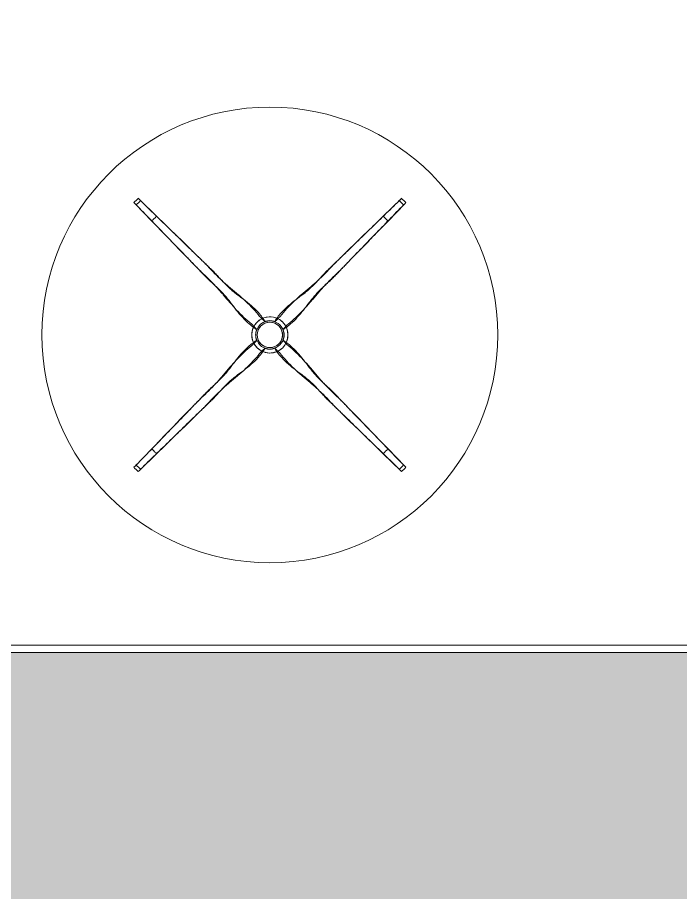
# Model space of a CAD drawing. Header units: inches. Extents: x 920 to 3122, y -545 to 2052.
# Drawn here: x 2876.9 to 2922.7, y 1284.7 to 1345.2 of the extents above; entities that cross this region are included whole.
import ezdxf

# ---------------------------------------------------------------- set-up
doc = ezdxf.new("R2010")
doc.units = ezdxf.units.IN
doc.header["$MEASUREMENT"] = 0
for name, color, linetype, lineweight in [('A-DETL', 90, 'Continuous', 9), ('A-DETL-GENF', 92, 'Continuous', 9), ('I-FURN', 30, 'Continuous', 9), ('I-WALL', 2, 'Continuous', 13)]:
    doc.layers.add(name, color=color, linetype=linetype, lineweight=lineweight)

# ---------------------------------------------------------------- blocks, each defined once
blk = doc.blocks.new('HighTower_FourResting_Round - 20_-7751451-Level 07  POWER _ SIGNAL')
at = {"layer": 'I-FURN'}
for p, q in [((-3.709, 5.673), (-3.63, 5.597)), ((-3.63, 5.597), (-2.434, 4.442)), ((13.312, 4.442), (14.509, 5.597)), ((14.509, 5.597), (14.588, 5.673)), ((-3.927, 5.299), (-4.003, 5.377)), ((-2.781, 4.117), (-3.927, 5.299)), ((14.805, 5.299), (13.648, 4.105)), ((14.882, 5.377), (14.805, 5.299)), ((5.066, -2.811), (5.054, -2.82)), ((5.825, -2.82), (5.813, -2.811)), ((4.513, -3.387), (4.521, -3.374)), ((6.358, -3.374), (6.366, -3.387)), ((4.513, -4.058), (4.521, -4.071)), ((6.358, -4.071), (6.366, -4.058)), ((5.066, -4.635), (5.054, -4.626)), ((5.825, -4.626), (5.812, -4.635)), ((-3.927, -12.744), (-2.769, -11.551)), ((-2.434, -11.888), (-3.63, -13.042)), ((14.509, -13.042), (13.312, -11.888)), ((13.648, -11.551), (14.805, -12.744)), ((-4.003, -12.823), (-3.927, -12.744)), ((-3.63, -13.042), (-3.709, -13.118)), ((14.588, -13.118), (14.509, -13.042)), ((14.805, -12.744), (14.882, -12.823))]:
    blk.add_line(p, q, dxfattribs=at)
at = {"layer": 'I-FURN', "flags": 128}
for points in [[(-3.551, 5.515), (-3.63, 5.594), (-3.709, 5.673)], [(14.588, 5.673), (14.509, 5.594), (14.43, 5.515)], [(-4.003, 5.377), (-3.924, 5.299), (-3.845, 5.22)], [(14.724, 5.22), (14.803, 5.299), (14.882, 5.377)], [(-3.845, -12.666), (-3.924, -12.744), (-4.003, -12.823)], [(14.882, -12.823), (14.803, -12.744), (14.724, -12.666)], [(-3.709, -13.118), (-3.63, -13.04), (-3.551, -12.961)], [(14.43, -12.961), (14.509, -13.04), (14.588, -13.118)]]:
    blk.add_lwpolyline(points, dxfattribs=at)
at = {"layer": 'I-FURN'}
for radius, start, end in [(15.75, 0, 180), (15.75, 0, 180), (13.114, 134.23684, 136.05665), (12.891, 134.22205, 136.07404), (12.891, 43.92596, 45.77795), (13.114, 43.94335, 45.76316), (11.342, 133.98665, 135.84287), (11.342, 44.84149, 46.01335), (11.342, 43.66993, 44.84149), (11.342, 135.90367, 136.33007), (1.25, 90, 198), (1.25, 90, 270), (0.973, 126, 198), (0.875, 90, 270), (0.875, 90, 270), (0.875, 90, 162), (0.875, 126, 162), (0.973, 90, 126), (0.875, 90, 126), (1.25, 342, 90), (1.25, 270, 90), (0.973, 342, 90), (0.875, 270, 90), (0.875, 54, 90), (0.875, 270, 90), (0.875, 270, 90), (0.875, 18, 54), (0.875, 162, 198), (0.875, 162, 270), (0.875, 342, 18), (15.75, 180, 360), (15.75, 180, 0), (1.25, 198, 270), (0.973, 198, 270), (0.875, 198, 234), (0.875, 306, 342), (0.973, 306, 342), (1.25, 306, 342), (0.875, 234, 270), (0.875, 270, 306), (0.973, 270, 306), (1.25, 270, 306), (11.342, 223.66944, 226.01337), (11.342, 313.98663, 315.15853), (11.342, 315.15853, 316.33056), (12.891, 223.92587, 225.77804), (12.891, 314.22196, 316.07413), (13.114, 223.94351, 225.76298), (13.114, 314.23702, 316.05649)]:
    blk.add_arc((5.439, -3.723), radius, start, end, dxfattribs=at)
for points, knots in [([(4.697, -2.47), (4.551, -2.283), (4.239, -1.922), (3.727, -1.417), (3.277, -1.017), (2.911, -0.705), (2.634, -0.473), (2.361, -0.238), (2.006, 0.083), (1.578, 0.501), (1.164, 0.932), (0.872, 1.231), (0.702, 1.4), (0.573, 1.524), (0.443, 1.648), (0.27, 1.813), (-0.032, 2.103), (-0.461, 2.519), (-0.974, 3.021), (-1.66, 3.687), (-2.524, 4.514), (-3.21, 5.18), (-3.551, 5.515)], [0, 0, 0, 0, 0.0625, 0.125, 0.1875, 0.21875, 0.25, 0.28125, 0.3125, 0.375, 0.4375, 0.46875, 0.484375, 0.5, 0.515625, 0.53125, 0.5625, 0.625, 0.6875, 0.75, 0.875, 1, 1, 1, 1]), ([(14.43, 5.515), (14.089, 5.18), (13.403, 4.514), (12.539, 3.687), (11.852, 3.021), (11.34, 2.519), (10.911, 2.103), (10.609, 1.813), (10.436, 1.648), (10.306, 1.524), (10.176, 1.4), (10.007, 1.231), (9.715, 0.932), (9.301, 0.501), (8.873, 0.083), (8.527, -0.23), (8.355, -0.378), (8.272, -0.448)], [0, 0, 0, 0, 0.125, 0.25, 0.3125, 0.375, 0.4375, 0.46875, 0.484375, 0.5, 0.515625, 0.53125, 0.5625, 0.625, 0.6875, 0.71875, 0.7467682, 0.7467682, 0.7467682, 0.7467682]), ([(-3.845, 5.22), (-3.509, 4.879), (-2.84, 4.195), (-2.01, 3.332), (-1.342, 2.647), (-0.839, 2.135), (-0.421, 1.707), (-0.13, 1.405), (0.036, 1.233), (0.159, 1.102), (0.284, 0.973), (0.453, 0.804), (0.754, 0.514), (1.188, 0.102), (1.607, -0.325), (1.929, -0.68), (2.163, -0.955), (2.394, -1.233), (2.706, -1.601), (3.106, -2.052), (3.614, -2.563), (3.978, -2.872), (4.167, -3.015)], [0, 0, 0, 0, 0.125, 0.25, 0.3125, 0.375, 0.4375, 0.46875, 0.484375, 0.5, 0.515625, 0.53125, 0.5625, 0.625, 0.6875, 0.71875, 0.75, 0.78125, 0.8125, 0.875, 0.9375, 1, 1, 1, 1]), ([(6.712, -3.015), (6.901, -2.872), (7.265, -2.563), (7.773, -2.052), (8.172, -1.601), (8.485, -1.233), (8.716, -0.955), (8.95, -0.68), (9.272, -0.325), (9.691, 0.102), (10.124, 0.514), (10.425, 0.804), (10.595, 0.973), (10.72, 1.102), (10.843, 1.233), (11.009, 1.405), (11.3, 1.707), (11.718, 2.135), (12.221, 2.647), (12.889, 3.332), (13.719, 4.195), (14.388, 4.879), (14.724, 5.22)], [0, 0, 0, 0, 0.0625, 0.125, 0.1875, 0.21875, 0.25, 0.28125, 0.3125, 0.375, 0.4375, 0.46875, 0.484375, 0.5, 0.515625, 0.53125, 0.5625, 0.625, 0.6875, 0.75, 0.875, 1, 1, 1, 1]), ([(-2.434, 4.442), (-2.124, 4.137), (-1.656, 3.683), (-1.029, 3.08), (-0.558, 2.63), (-0.09, 2.176), (0.297, 1.795), (0.609, 1.492), (0.843, 1.266), (1.04, 1.078), (1.197, 0.928), (1.317, 0.817), (1.434, 0.703), (1.586, 0.548), (1.771, 0.349), (1.991, 0.108), (2.288, -0.209), (2.599, -0.513), (2.89, -0.761), (3.061, -0.898), (3.192, -0.998), (3.324, -1.098), (3.5, -1.231), (3.806, -1.468), (4.23, -1.821), (4.639, -2.23), (4.859, -2.508), (4.939, -2.62)], [0, 0, 0, 0, 0.125, 0.1875, 0.25, 0.3125, 0.375, 0.40625, 0.4375, 0.46875, 0.484375, 0.5, 0.515625, 0.53125, 0.5625, 0.59375, 0.625, 0.6875, 0.71875, 0.734375, 0.75, 0.765625, 0.78125, 0.8125, 0.875, 0.9375, 0.9775843, 0.9775843, 0.9775843, 0.9775843]), ([(5.94, -2.62), (6.019, -2.508), (6.24, -2.23), (6.649, -1.821), (7.073, -1.468), (7.379, -1.231), (7.555, -1.098), (7.687, -0.998), (7.818, -0.898), (7.989, -0.761), (8.279, -0.513), (8.59, -0.209), (8.888, 0.108), (9.108, 0.349), (9.293, 0.548), (9.445, 0.703), (9.562, 0.817), (9.681, 0.928), (9.839, 1.078), (10.035, 1.266), (10.27, 1.492), (10.581, 1.795), (10.969, 2.176), (11.437, 2.63), (11.908, 3.08), (12.535, 3.683), (13.003, 4.137), (13.312, 4.442)], [0.0224157, 0.0224157, 0.0224157, 0.0224157, 0.0625, 0.125, 0.1875, 0.21875, 0.234375, 0.25, 0.265625, 0.28125, 0.3125, 0.375, 0.40625, 0.4375, 0.46875, 0.484375, 0.5, 0.515625, 0.53125, 0.5625, 0.59375, 0.625, 0.6875, 0.75, 0.8125, 0.875, 1, 1, 1, 1]), ([(4.31, -3.258), (4.2, -3.182), (3.922, -2.968), (3.513, -2.563), (3.16, -2.135), (2.924, -1.826), (2.792, -1.649), (2.693, -1.515), (2.593, -1.382), (2.457, -1.21), (2.209, -0.918), (1.904, -0.608), (1.584, -0.312), (1.341, -0.094), (1.141, 0.09), (1.004, 0.222), (0.927, 0.3), (0.871, 0.359), (0.815, 0.418), (0.74, 0.497), (0.609, 0.635), (0.42, 0.832), (0.193, 1.066), (-0.112, 1.377), (-0.494, 1.764), (-0.95, 2.231), (-1.402, 2.702), (-2.007, 3.328), (-2.463, 3.796), (-2.769, 4.105)], [0.0235313, 0.0235313, 0.0235313, 0.0235313, 0.0625, 0.125, 0.1875, 0.21875, 0.234375, 0.25, 0.265625, 0.28125, 0.3125, 0.375, 0.40625, 0.4375, 0.46875, 0.484375, 0.4921875, 0.5, 0.5078125, 0.515625, 0.53125, 0.5625, 0.59375, 0.625, 0.6875, 0.75, 0.8125, 0.875, 1, 1, 1, 1]), ([(13.648, 4.105), (13.342, 3.796), (12.886, 3.328), (12.281, 2.702), (11.829, 2.231), (11.373, 1.764), (10.99, 1.377), (10.686, 1.066), (10.459, 0.832), (10.27, 0.635), (10.139, 0.497), (10.064, 0.418), (10.008, 0.359), (9.951, 0.3), (9.875, 0.222), (9.738, 0.09), (9.537, -0.094), (9.295, -0.312), (8.975, -0.608), (8.67, -0.918), (8.422, -1.21), (8.286, -1.382), (8.186, -1.515), (8.087, -1.649), (7.954, -1.826), (7.719, -2.135), (7.366, -2.563), (6.956, -2.968), (6.679, -3.182), (6.569, -3.258)], [0, 0, 0, 0, 0.125, 0.1875, 0.25, 0.3125, 0.375, 0.40625, 0.4375, 0.46875, 0.484375, 0.4921875, 0.5, 0.5078125, 0.515625, 0.53125, 0.5625, 0.59375, 0.625, 0.6875, 0.71875, 0.734375, 0.75, 0.765625, 0.78125, 0.8125, 0.875, 0.9375, 0.9764687, 0.9764687, 0.9764687, 0.9764687]), ([(8.244, -0.472), (8.152, -0.55), (7.968, -0.705), (7.602, -1.017), (7.152, -1.417), (6.64, -1.922), (6.328, -2.283), (6.182, -2.47)], [0.75, 0.75, 0.75, 0.75, 0.78125, 0.8125, 0.875, 0.9375, 1, 1, 1, 1]), ([(4.167, -3.015), (4.201, -3.05), (4.251, -3.101), (4.31, -3.162), (4.337, -3.19), (4.349, -3.202)], [0, 0, 0, 0, 0.2, 0.3, 0.3848616, 0.3848616, 0.3848616, 0.3848616]), ([(4.886, -2.653), (4.873, -2.641), (4.845, -2.613), (4.783, -2.554), (4.732, -2.504), (4.697, -2.47)], [0.6097845, 0.6097845, 0.6097845, 0.6097845, 0.7, 0.8, 1, 1, 1, 1]), ([(5.022, -2.787), (5.014, -2.78), (5.002, -2.767), (4.982, -2.748), (4.966, -2.732), (4.949, -2.715), (4.93, -2.697), (4.91, -2.678), (4.897, -2.664), (4.89, -2.657)], [0.2, 0.2, 0.2, 0.2, 0.3, 0.35, 0.4, 0.45, 0.5, 0.55, 0.6, 0.6, 0.6, 0.6]), ([(5.989, -2.657), (5.982, -2.664), (5.968, -2.678), (5.949, -2.697), (5.93, -2.715), (5.913, -2.732), (5.897, -2.748), (5.877, -2.767), (5.864, -2.781), (5.857, -2.787)], [0.4, 0.4, 0.4, 0.4, 0.45, 0.5, 0.55, 0.6, 0.65, 0.7, 0.8, 0.8, 0.8, 0.8]), ([(6.182, -2.47), (6.147, -2.504), (6.096, -2.554), (6.034, -2.613), (6.006, -2.641), (5.993, -2.653)], [0, 0, 0, 0, 0.2, 0.3, 0.3902155, 0.3902155, 0.3902155, 0.3902155]), ([(6.529, -3.202), (6.541, -3.19), (6.568, -3.162), (6.628, -3.101), (6.678, -3.05), (6.712, -3.015)], [0.6151384, 0.6151384, 0.6151384, 0.6151384, 0.7, 0.8, 1, 1, 1, 1]), ([(4.356, -3.208), (4.37, -3.222), (4.39, -3.243), (4.414, -3.268), (4.431, -3.285), (4.448, -3.301), (4.467, -3.321), (4.497, -3.351), (4.514, -3.367), (4.521, -3.374)], [0.4, 0.4, 0.4, 0.4, 0.5, 0.55, 0.6, 0.65, 0.7, 0.8, 1, 1, 1, 1]), ([(6.391, -3.342), (6.399, -3.334), (6.411, -3.321), (6.431, -3.301), (6.442, -3.29), (6.448, -3.285)], [0.2, 0.2, 0.2, 0.2, 0.3, 0.35, 0.4, 0.4, 0.4, 0.4]), ([(6.448, -3.285), (6.453, -3.279), (6.465, -3.268), (6.489, -3.243), (6.509, -3.222), (6.523, -3.208)], [0.4, 0.4, 0.4, 0.4, 0.45, 0.5, 0.6, 0.6, 0.6, 0.6]), ([(-2.769, -11.551), (-2.463, -11.241), (-2.007, -10.774), (-1.402, -10.148), (-0.95, -9.677), (-0.494, -9.21), (-0.112, -8.823), (0.193, -8.512), (0.42, -8.278), (0.609, -8.081), (0.74, -7.943), (0.815, -7.864), (0.871, -7.805), (0.927, -7.746), (1.004, -7.668), (1.141, -7.536), (1.341, -7.352), (1.584, -7.133), (1.904, -6.838), (2.209, -6.527), (2.457, -6.236), (2.593, -6.063), (2.693, -5.931), (2.792, -5.797), (2.924, -5.62), (3.16, -5.311), (3.513, -4.883), (3.922, -4.478), (4.2, -4.263), (4.31, -4.188)], [0, 0, 0, 0, 0.125, 0.1875, 0.25, 0.3125, 0.375, 0.40625, 0.4375, 0.46875, 0.484375, 0.4921875, 0.5, 0.5078125, 0.515625, 0.53125, 0.5625, 0.59375, 0.625, 0.6875, 0.71875, 0.734375, 0.75, 0.765625, 0.78125, 0.8125, 0.875, 0.9375, 0.9764675, 0.9764675, 0.9764675, 0.9764675]), ([(4.521, -4.071), (4.514, -4.078), (4.497, -4.094), (4.467, -4.124), (4.447, -4.144), (4.431, -4.161), (4.414, -4.178), (4.389, -4.203), (4.37, -4.223), (4.356, -4.237)], [0, 0, 0, 0, 0.2, 0.3, 0.35, 0.4, 0.45, 0.5, 0.6, 0.6, 0.6, 0.6]), ([(6.448, -4.161), (6.442, -4.155), (6.431, -4.144), (6.412, -4.124), (6.398, -4.111), (6.391, -4.104)], [0.6, 0.6, 0.6, 0.6, 0.65, 0.7, 0.8, 0.8, 0.8, 0.8]), ([(6.523, -4.237), (6.509, -4.223), (6.489, -4.203), (6.465, -4.178), (6.453, -4.166), (6.448, -4.161)], [0.4, 0.4, 0.4, 0.4, 0.5, 0.55, 0.6, 0.6, 0.6, 0.6]), ([(6.569, -4.188), (6.679, -4.263), (6.956, -4.478), (7.366, -4.883), (7.719, -5.311), (7.954, -5.62), (8.087, -5.797), (8.186, -5.931), (8.286, -6.063), (8.422, -6.236), (8.67, -6.527), (8.975, -6.838), (9.295, -7.133), (9.537, -7.352), (9.738, -7.536), (9.875, -7.668), (9.951, -7.746), (10.008, -7.805), (10.064, -7.864), (10.139, -7.943), (10.27, -8.081), (10.459, -8.278), (10.686, -8.512), (10.99, -8.823), (11.373, -9.21), (11.829, -9.677), (12.281, -10.148), (12.886, -10.774), (13.342, -11.241), (13.648, -11.551)], [0.0235325, 0.0235325, 0.0235325, 0.0235325, 0.0625, 0.125, 0.1875, 0.21875, 0.234375, 0.25, 0.265625, 0.28125, 0.3125, 0.375, 0.40625, 0.4375, 0.46875, 0.484375, 0.4921875, 0.5, 0.5078125, 0.515625, 0.53125, 0.5625, 0.59375, 0.625, 0.6875, 0.75, 0.8125, 0.875, 1, 1, 1, 1]), ([(4.167, -4.431), (3.977, -4.574), (3.614, -4.882), (3.106, -5.393), (2.706, -5.845), (2.394, -6.212), (2.163, -6.491), (1.929, -6.765), (1.607, -7.121), (1.188, -7.548), (0.754, -7.959), (0.453, -8.25), (0.284, -8.419), (0.159, -8.548), (0.035, -8.678), (-0.13, -8.851), (-0.421, -9.153), (-0.839, -9.581), (-1.343, -10.092), (-2.011, -10.778), (-2.84, -11.64), (-3.509, -12.325), (-3.845, -12.666)], [0, 0, 0, 0, 0.0625, 0.125, 0.1875, 0.21875, 0.25, 0.28125, 0.3125, 0.375, 0.4375, 0.46875, 0.484375, 0.5, 0.515625, 0.53125, 0.5625, 0.625, 0.6875, 0.75, 0.875, 1, 1, 1, 1]), ([(4.939, -4.826), (4.859, -4.938), (4.639, -5.216), (4.23, -5.625), (3.806, -5.978), (3.5, -6.215), (3.324, -6.348), (3.192, -6.448), (3.061, -6.548), (2.89, -6.685), (2.599, -6.933), (2.288, -7.237), (1.991, -7.554), (1.771, -7.795), (1.586, -7.994), (1.434, -8.149), (1.317, -8.262), (1.197, -8.374), (1.04, -8.524), (0.843, -8.711), (0.609, -8.938), (0.297, -9.241), (-0.09, -9.622), (-0.558, -10.076), (-1.03, -10.526), (-1.656, -11.129), (-2.124, -11.583), (-2.434, -11.888)], [0.0224129, 0.0224129, 0.0224129, 0.0224129, 0.0625, 0.125, 0.1875, 0.21875, 0.234375, 0.25, 0.265625, 0.28125, 0.3125, 0.375, 0.40625, 0.4375, 0.46875, 0.484375, 0.5, 0.515625, 0.53125, 0.5625, 0.59375, 0.625, 0.6875, 0.75, 0.8125, 0.875, 1, 1, 1, 1]), ([(4.349, -4.244), (4.337, -4.256), (4.31, -4.283), (4.251, -4.345), (4.201, -4.396), (4.167, -4.431)], [0.6151495, 0.6151495, 0.6151495, 0.6151495, 0.7, 0.8, 1, 1, 1, 1]), ([(4.697, -4.976), (4.732, -4.942), (4.783, -4.892), (4.845, -4.833), (4.873, -4.805), (4.886, -4.793)], [0, 0, 0, 0, 0.2, 0.3, 0.3903595, 0.3903595, 0.3903595, 0.3903595]), ([(4.966, -4.714), (4.971, -4.709), (4.982, -4.698), (5.002, -4.679), (5.015, -4.665), (5.022, -4.659)], [0.6, 0.6, 0.6, 0.6, 0.65, 0.7, 0.8, 0.8, 0.8, 0.8]), ([(5.857, -4.659), (5.864, -4.666), (5.877, -4.679), (5.897, -4.698), (5.907, -4.709), (5.913, -4.714)], [0.2, 0.2, 0.2, 0.2, 0.3, 0.35, 0.4, 0.4, 0.4, 0.4]), ([(13.312, -11.888), (13.003, -11.583), (12.535, -11.129), (11.908, -10.526), (11.437, -10.076), (10.969, -9.622), (10.581, -9.241), (10.27, -8.938), (10.035, -8.711), (9.839, -8.524), (9.681, -8.374), (9.562, -8.262), (9.445, -8.149), (9.293, -7.994), (9.108, -7.795), (8.888, -7.554), (8.59, -7.237), (8.279, -6.933), (7.989, -6.685), (7.818, -6.548), (7.687, -6.448), (7.555, -6.348), (7.379, -6.215), (7.073, -5.978), (6.648, -5.625), (6.24, -5.216), (6.019, -4.938), (5.94, -4.826)], [0, 0, 0, 0, 0.125, 0.1875, 0.25, 0.3125, 0.375, 0.40625, 0.4375, 0.46875, 0.484375, 0.5, 0.515625, 0.53125, 0.5625, 0.59375, 0.625, 0.6875, 0.71875, 0.734375, 0.75, 0.765625, 0.78125, 0.8125, 0.875, 0.9375, 0.9775871, 0.9775871, 0.9775871, 0.9775871]), ([(5.993, -4.793), (6.006, -4.805), (6.034, -4.833), (6.095, -4.892), (6.146, -4.942), (6.182, -4.976)], [0.6096405, 0.6096405, 0.6096405, 0.6096405, 0.7, 0.8, 1, 1, 1, 1]), ([(6.712, -4.431), (6.678, -4.396), (6.628, -4.345), (6.568, -4.283), (6.541, -4.256), (6.53, -4.244)], [0, 0, 0, 0, 0.2, 0.3, 0.3848505, 0.3848505, 0.3848505, 0.3848505]), ([(14.724, -12.666), (14.388, -12.325), (13.719, -11.64), (12.889, -10.778), (12.221, -10.092), (11.718, -9.581), (11.3, -9.153), (11.009, -8.851), (10.843, -8.678), (10.72, -8.548), (10.595, -8.419), (10.426, -8.25), (10.124, -7.959), (9.691, -7.548), (9.272, -7.121), (8.95, -6.765), (8.716, -6.491), (8.485, -6.212), (8.172, -5.845), (7.773, -5.393), (7.265, -4.882), (6.901, -4.574), (6.712, -4.431)], [0, 0, 0, 0, 0.125, 0.25, 0.3125, 0.375, 0.4375, 0.46875, 0.484375, 0.5, 0.515625, 0.53125, 0.5625, 0.625, 0.6875, 0.71875, 0.75, 0.78125, 0.8125, 0.875, 0.9375, 1, 1, 1, 1]), ([(-3.551, -12.961), (-3.21, -12.626), (-2.524, -11.96), (-1.66, -11.132), (-0.973, -10.467), (-0.461, -9.965), (-0.032, -9.549), (0.27, -9.259), (0.443, -9.093), (0.573, -8.97), (0.703, -8.846), (0.872, -8.677), (1.164, -8.378), (1.578, -7.947), (2.006, -7.529), (2.361, -7.208), (2.634, -6.973), (2.911, -6.741), (3.277, -6.428), (3.727, -6.029), (4.239, -5.524), (4.551, -5.163), (4.697, -4.976)], [0, 0, 0, 0, 0.125, 0.25, 0.3125, 0.375, 0.4375, 0.46875, 0.484375, 0.5, 0.515625, 0.53125, 0.5625, 0.625, 0.6875, 0.71875, 0.75, 0.78125, 0.8125, 0.875, 0.9375, 1, 1, 1, 1]), ([(6.182, -4.976), (6.327, -5.163), (6.64, -5.524), (7.152, -6.029), (7.602, -6.428), (7.968, -6.741), (8.244, -6.973), (8.518, -7.208), (8.873, -7.529), (9.301, -7.947), (9.715, -8.378), (10.007, -8.677), (10.176, -8.846), (10.306, -8.97), (10.436, -9.093), (10.609, -9.259), (10.911, -9.549), (11.34, -9.965), (11.852, -10.467), (12.539, -11.132), (13.403, -11.96), (14.089, -12.626), (14.43, -12.961)], [0, 0, 0, 0, 0.0625, 0.125, 0.1875, 0.21875, 0.25, 0.28125, 0.3125, 0.375, 0.4375, 0.46875, 0.484375, 0.5, 0.515625, 0.53125, 0.5625, 0.625, 0.6875, 0.75, 0.875, 1, 1, 1, 1])]:
    blk.add_open_spline(points, degree=3, knots=knots, dxfattribs=at)
for points in [[(4.939, -2.62), (4.984, -2.683), (5.026, -2.746), (5.066, -2.811)], [(5.054, -2.82), (5.047, -2.813), (5.037, -2.802), (5.022, -2.787)], [(5.178, -2.775), (5.136, -2.787), (5.094, -2.802), (5.054, -2.82)], [(5.066, -2.811), (5.119, -2.789), (5.174, -2.772), (5.23, -2.759)], [(5.308, -2.748), (5.264, -2.754), (5.22, -2.762), (5.178, -2.775)], [(5.23, -2.759), (5.236, -2.758), (5.243, -2.757), (5.249, -2.755)], [(5.249, -2.755), (5.312, -2.743), (5.375, -2.736), (5.439, -2.736)], [(5.439, -2.739), (5.395, -2.739), (5.351, -2.742), (5.308, -2.748)], [(5.439, -2.736), (5.503, -2.736), (5.631, -2.749), (5.754, -2.787), (5.813, -2.811)], [(5.571, -2.748), (5.528, -2.742), (5.483, -2.739), (5.439, -2.739)], [(5.701, -2.775), (5.658, -2.763), (5.615, -2.753), (5.571, -2.748)], [(5.825, -2.82), (5.785, -2.802), (5.743, -2.787), (5.701, -2.775)], [(5.813, -2.811), (5.853, -2.746), (5.895, -2.683), (5.94, -2.62)], [(5.857, -2.787), (5.842, -2.802), (5.832, -2.813), (5.825, -2.82)], [(4.513, -3.387), (4.444, -3.347), (4.376, -3.304), (4.31, -3.258)], [(4.479, -3.511), (4.469, -3.557), (4.459, -3.604), (4.458, -3.652)], [(4.46, -3.609), (4.462, -3.591), (4.465, -3.573), (4.469, -3.555)], [(4.521, -3.374), (4.504, -3.419), (4.49, -3.464), (4.479, -3.511)], [(4.484, -3.481), (4.489, -3.46), (4.496, -3.439), (4.503, -3.419)], [(6.358, -3.374), (6.364, -3.367), (6.376, -3.357), (6.391, -3.342)], [(6.399, -3.511), (6.389, -3.464), (6.375, -3.419), (6.358, -3.374)], [(6.358, -4.071), (6.392, -3.983), (6.435, -3.795), (6.42, -3.603), (6.399, -3.511)], [(6.569, -3.258), (6.502, -3.304), (6.435, -3.347), (6.366, -3.387)], [(6.377, -3.419), (6.383, -3.439), (6.389, -3.46), (6.395, -3.481)], [(6.411, -3.555), (6.414, -3.573), (6.417, -3.591), (6.419, -3.609)], [(4.31, -4.188), (4.376, -4.142), (4.444, -4.099), (4.513, -4.058)], [(4.456, -3.794), (4.452, -3.747), (4.45, -3.698), (4.454, -3.651)], [(4.458, -3.652), (4.455, -3.699), (4.459, -3.746), (4.467, -3.792)], [(4.458, -3.794), (4.462, -3.841), (4.472, -3.888), (4.484, -3.933)], [(4.468, -3.891), (4.465, -3.873), (4.462, -3.855), (4.46, -3.837)], [(4.479, -3.935), (4.49, -3.981), (4.504, -4.027), (4.521, -4.071)], [(4.502, -4.027), (4.495, -4.006), (4.489, -3.985), (4.484, -3.964)], [(6.391, -4.104), (6.376, -4.089), (6.364, -4.078), (6.358, -4.071)], [(6.366, -4.058), (6.435, -4.099), (6.502, -4.142), (6.569, -4.188)], [(6.395, -3.964), (6.39, -3.985), (6.383, -4.006), (6.376, -4.027)], [(6.419, -3.837), (6.417, -3.855), (6.414, -3.873), (6.409, -3.89)], [(6.423, -3.651), (6.427, -3.699), (6.429, -3.747), (6.425, -3.794)], [(4.89, -4.789), (4.897, -4.782), (4.911, -4.768), (4.93, -4.749), (4.949, -4.731), (4.96, -4.72), (4.966, -4.714)], [(5.066, -4.635), (5.026, -4.699), (4.984, -4.763), (4.939, -4.826)], [(5.022, -4.659), (5.037, -4.644), (5.047, -4.633), (5.054, -4.626)], [(5.054, -4.626), (5.094, -4.644), (5.177, -4.674), (5.307, -4.701), (5.395, -4.707), (5.439, -4.707)], [(5.23, -4.686), (5.174, -4.674), (5.119, -4.657), (5.066, -4.635)], [(5.249, -4.69), (5.243, -4.689), (5.236, -4.688), (5.23, -4.686)], [(5.439, -4.709), (5.375, -4.709), (5.312, -4.703), (5.249, -4.69)], [(5.812, -4.635), (5.754, -4.659), (5.631, -4.697), (5.503, -4.709), (5.439, -4.709)], [(5.439, -4.707), (5.483, -4.707), (5.528, -4.704), (5.571, -4.698)], [(5.571, -4.698), (5.615, -4.692), (5.659, -4.684), (5.7, -4.671)], [(5.7, -4.671), (5.743, -4.659), (5.784, -4.644), (5.825, -4.626)], [(5.94, -4.826), (5.895, -4.763), (5.853, -4.699), (5.812, -4.635)], [(5.825, -4.626), (5.831, -4.633), (5.842, -4.644), (5.857, -4.659)], [(5.913, -4.714), (5.918, -4.72), (5.93, -4.731), (5.948, -4.749), (5.968, -4.768), (5.982, -4.782), (5.989, -4.789)]]:
    blk.add_open_spline(points, degree=3, dxfattribs=at)

msp = doc.modelspace()

# ---------------------------------------------------------------- hatches: boundary and pattern name
at = {"layer": 'A-DETL-GENF'}
h = msp.add_hatch(color=9, dxfattribs=at)
h.paths.add_polyline_path([(2492.9882, 1170.4333), (2599.763, 1170.4333), (2599.763, 1234.8988), (2494.7446, 1234.8988), (2494.7446, 1243.2738), (2493.9946, 1243.2738), (2493.9946, 1244.7738), (2496.1196, 1244.7738), (2496.1196, 1245.2738), (2497.6196, 1245.2738), (2497.6196, 1244.7738), (2499.4946, 1244.7738), (2499.4946, 1243.2738), (2498.7446, 1243.2738), (2498.7446, 1238.8988), (2604.763, 1238.8988), (2604.763, 1170.4333), (2666.6519, 1170.4333), (2666.6519, 1238), (3121.5688, 1238), (3121.5688, 1301.2804), (2498.7446, 1301.2804), (2498.7446, 1282.5238), (2499.4946, 1282.5238), (2499.4946, 1281.0238), (2497.6196, 1281.0238), (2497.6196, 1280.5238), (2496.1196, 1280.5238), (2496.1196, 1281.0238), (2493.9946, 1281.0238), (2493.9946, 1282.5238), (2494.7446, 1282.5238), (2494.7233, 2035.5), (2424.8728, 2035.5), (2424.8728, 1170.4333), (2475.5302, 1170.4333)], flags=0)
h.paths.add_polyline_path([(3107.2769, 1170.4333), (3121.5688, 1170.4333), (3121.5688, 1199), (3107.2769, 1199), (3107.2769, 1191.4687), (3102.2769, 1191.4687), (3102.2769, 1199), (3085.6519, 1199), (3085.6519, 1191.4687), (3080.6519, 1191.4687), (3080.6519, 1216), (2940.6519, 1216), (2940.6519, 1191.75), (2935.6519, 1191.75), (2935.6519, 1215.5), (2879.6519, 1215.5), (2879.6519, 1170.4333), (3102.2769, 1170.4333)], flags=0)
h.paths.add_polyline_path([(2675.6519, 1170.4333), (2699.5894, 1170.4333), (2699.5894, 1234.5), (2675.6519, 1234.5), (2675.6519, 1223.3226)], flags=0)
h.paths.add_polyline_path([(2705.0894, 1170.4333), (2873.6519, 1170.4333), (2873.6519, 1234.5), (2705.0894, 1234.5), (2705.0894, 1224.9844)], flags=0)
h.paths.add_polyline_path([(3085.6519, 1202.5), (3121.5688, 1202.5), (3121.5688, 1234.5), (3085.6519, 1234.5), (3085.6519, 1232), (3085.5894, 1232), (3085.5894, 1216), (3085.6519, 1216)], flags=0)
h.paths.add_polyline_path([(2970.6519, 1219.5), (3082.0894, 1219.5), (3082.0894, 1232), (2935.6519, 1232), (2935.6519, 1234.5), (2879.6519, 1234.5), (2879.6519, 1223.5), (2935.7144, 1223.5), (2935.7144, 1231.75), (2939.2144, 1231.75), (2939.2144, 1219.5), (2968.0553, 1219.5)], flags=0)
h.paths.add_polyline_path([(2970.6519, 1305.7804), (3121.5688, 1305.7804), (3121.5688, 1348.5304), (3076.5269, 1348.5304), (3076.5269, 1347.7804), (3075.0269, 1347.7804), (3075.0269, 1349.9054), (3074.5269, 1349.9054), (3074.5269, 1351.4054), (3075.0269, 1351.4054), (3075.0269, 1353.2804), (3076.5269, 1353.2804), (3076.5269, 1352.5304), (3121.5688, 1352.5304), (3121.5688, 1761.5841), (2970.6519, 1761.5841), (2970.6519, 1352.5304), (3037.2769, 1352.5304), (3037.2769, 1353.2804), (3038.7769, 1353.2804), (3038.7769, 1351.4054), (3039.2769, 1351.4054), (3039.2769, 1349.9054), (3038.7769, 1349.9054), (3038.7769, 1347.7804), (3037.2769, 1347.7804), (3037.2769, 1348.5304), (2970.6519, 1348.5304), (2970.6519, 1312.3745)], flags=0)
h.paths.add_polyline_path([(3060.0499, 1765.0841), (3121.5688, 1765.0841), (3121.5688, 2035.5), (3042.6519, 2035.5), (3042.6519, 1829.3138), (3116.6519, 1829.3138), (3116.6519, 1828.8138), (3042.6519, 1828.8179), (3042.6519, 1765.0841), (3043.1994, 1765.0841)], flags=0)

# ---------------------------------------------------------------- linework, layer by layer
at = {"layer": 'A-DETL'}
msp.add_line((2970.6519, 1301.2804), (2494.7446, 1301.2804), dxfattribs=at)
at = {"layer": 'I-WALL'}
for p, q in [((2967.1519, 1301.7804), (2826.8251, 1301.7804)), ((2826.4814, 1301.2804), (2967.1519, 1301.2804))]:
    msp.add_line(p, q, dxfattribs=at)

# ---------------------------------------------------------------- block references
at = {"layer": 'I-FURN', "rotation": 89.9999999999995}
msp.add_blockref('HighTower_FourResting_Round - 20_-7751451-Level 07  POWER _ SIGNAL', (2890.5893, 1317.7896), dxfattribs=at)

doc.saveas('drawing.dxf')
